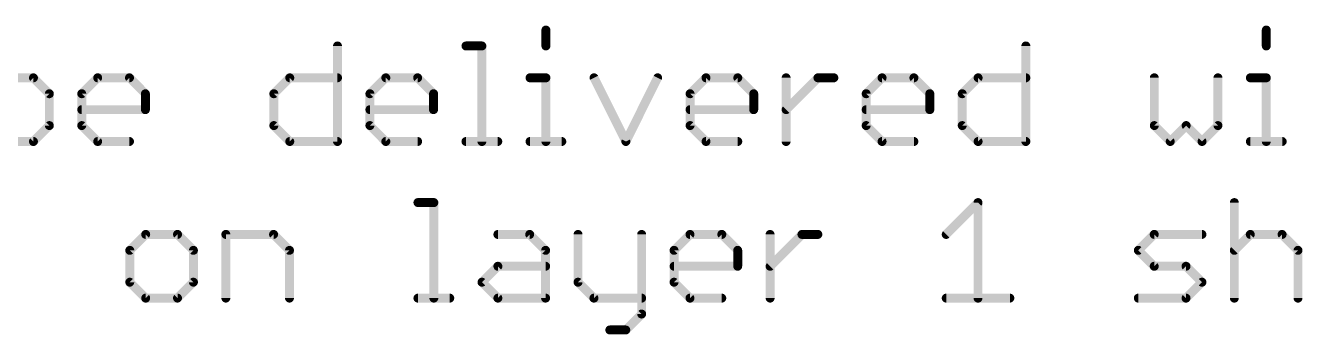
# Model space of a CAD drawing. Extents: x -1.41 to 8.41, y -3.01 to 3.01.
# Drawn here: x 3.506 to 4.362, y -1.721 to -1.514 of the extents above; entities that cross this region are included whole.
import ezdxf

# ---------------------------------------------------------------- set-up
doc = ezdxf.new("R2010")
doc.units = 0
doc.layers.add('52', color=253, linetype='CONTINUOUS')

msp = doc.modelspace()

# ---------------------------------------------------------------- linework, layer by layer
at = {"layer": '52', "const_width": 0.006}
for points in [[(3.85475, -1.51727), (3.85475, -1.527945)], [(4.338162, -1.51727), (4.338162, -1.527945)], [(3.714897, -1.527945), (3.714897, -1.592)], [(3.801104, -1.527945), (3.81178, -1.527945)], [(3.81178, -1.527945), (3.81178, -1.592)], [(4.176825, -1.527945), (4.176825, -1.592)], [(3.510857, -1.549297), (3.478829, -1.549297)], [(3.521532, -1.559973), (3.510857, -1.549297)], [(3.543284, -1.559973), (3.55396, -1.549297)], [(3.55396, -1.549297), (3.575312, -1.549297)], [(3.575312, -1.549297), (3.585987, -1.559973)], [(3.672194, -1.559973), (3.68287, -1.549297)], [(3.68287, -1.549297), (3.714897, -1.549297)], [(3.736649, -1.559973), (3.747325, -1.549297)], [(3.747325, -1.549297), (3.768676, -1.549297)], [(3.768676, -1.549297), (3.779352, -1.559973)], [(3.844074, -1.549297), (3.85475, -1.549297)], [(3.85475, -1.549297), (3.85475, -1.592)], [(3.887044, -1.549297), (3.908396, -1.592)], [(3.908396, -1.592), (3.929747, -1.549297)], [(3.951499, -1.559973), (3.962175, -1.549297)], [(3.962175, -1.549297), (3.983526, -1.549297)], [(3.983526, -1.549297), (3.994202, -1.559973)], [(4.015954, -1.592), (4.015954, -1.549297)], [(4.015954, -1.570648), (4.037305, -1.549297)], [(4.037305, -1.549297), (4.047981, -1.549297)], [(4.069666, -1.559973), (4.080342, -1.549297)], [(4.080342, -1.549297), (4.101694, -1.549297)], [(4.101694, -1.549297), (4.11237, -1.559973)], [(4.134121, -1.559973), (4.144797, -1.549297)], [(4.144797, -1.549297), (4.176825, -1.549297)], [(4.263031, -1.549297), (4.263031, -1.581324)], [(4.305734, -1.581324), (4.305734, -1.549297)], [(4.327486, -1.549297), (4.338162, -1.549297)], [(4.338162, -1.549297), (4.338162, -1.592)], [(3.521532, -1.581324), (3.521532, -1.559973)], [(3.543284, -1.581324), (3.543284, -1.559973)], [(3.585987, -1.559973), (3.585987, -1.570648)], [(3.672194, -1.581324), (3.672194, -1.559973)], [(3.736649, -1.581324), (3.736649, -1.559973)], [(3.779352, -1.559973), (3.779352, -1.570648)], [(3.951499, -1.581324), (3.951499, -1.559973)], [(3.994202, -1.559973), (3.994202, -1.570648)], [(4.069666, -1.581324), (4.069666, -1.559973)], [(4.11237, -1.559973), (4.11237, -1.570648)], [(4.134121, -1.581324), (4.134121, -1.559973)], [(3.585987, -1.570648), (3.543284, -1.570648)], [(3.779352, -1.570648), (3.736649, -1.570648)], [(3.994202, -1.570648), (3.951499, -1.570648)], [(4.11237, -1.570648), (4.069666, -1.570648)], [(3.510857, -1.592), (3.521532, -1.581324)], [(3.55396, -1.592), (3.543284, -1.581324)], [(3.68287, -1.592), (3.672194, -1.581324)], [(3.747325, -1.592), (3.736649, -1.581324)], [(3.962175, -1.592), (3.951499, -1.581324)], [(4.080342, -1.592), (4.069666, -1.581324)], [(4.144797, -1.592), (4.134121, -1.581324)], [(4.263031, -1.581324), (4.273707, -1.592)], [(4.273707, -1.592), (4.284383, -1.581324)], [(4.284383, -1.581324), (4.295059, -1.592)], [(4.295059, -1.592), (4.305734, -1.581324)], [(3.478829, -1.592), (3.510857, -1.592)], [(3.575312, -1.592), (3.55396, -1.592)], [(3.714897, -1.592), (3.68287, -1.592)], [(3.768676, -1.592), (3.747325, -1.592)], [(3.801104, -1.592), (3.822456, -1.592)], [(3.844074, -1.592), (3.865426, -1.592)], [(3.983526, -1.592), (3.962175, -1.592)], [(4.101694, -1.592), (4.080342, -1.592)], [(4.176825, -1.592), (4.144797, -1.592)], [(4.327486, -1.592), (4.348838, -1.592)], [(3.768877, -1.632945), (3.779552, -1.632945)], [(3.779552, -1.632945), (3.779552, -1.697)], [(4.123379, -1.654297), (4.14473, -1.632945)], [(4.14473, -1.632945), (4.14473, -1.697)], [(4.316744, -1.632945), (4.316744, -1.697)], [(3.586187, -1.654297), (3.575512, -1.664973)], [(3.607539, -1.654297), (3.586187, -1.654297)], [(3.618215, -1.664973), (3.607539, -1.654297)], [(3.639967, -1.697), (3.639967, -1.654297)], [(3.639967, -1.654297), (3.671994, -1.654297)], [(3.671994, -1.654297), (3.68267, -1.664973)], [(3.822522, -1.654297), (3.843874, -1.654297)], [(3.843874, -1.654297), (3.85455, -1.664973)], [(3.876302, -1.654297), (3.876302, -1.686324)], [(3.919005, -1.654297), (3.919005, -1.707676)], [(3.940757, -1.664973), (3.951432, -1.654297)], [(3.951432, -1.654297), (3.972784, -1.654297)], [(3.972784, -1.654297), (3.98346, -1.664973)], [(4.005211, -1.697), (4.005211, -1.654297)], [(4.005211, -1.675648), (4.026563, -1.654297)], [(4.026563, -1.654297), (4.037239, -1.654297)], [(4.252289, -1.664973), (4.262965, -1.654297)], [(4.262965, -1.654297), (4.294992, -1.654297)], [(4.316744, -1.664973), (4.32742, -1.654297)], [(4.32742, -1.654297), (4.348771, -1.654297)], [(4.348771, -1.654297), (4.359447, -1.664973)], [(3.575512, -1.664973), (3.575512, -1.686324)], [(3.618215, -1.686324), (3.618215, -1.664973)], [(3.68267, -1.664973), (3.68267, -1.697)], [(3.85455, -1.664973), (3.85455, -1.697)], [(3.940757, -1.686324), (3.940757, -1.664973)], [(3.98346, -1.664973), (3.98346, -1.675648)], [(4.262965, -1.675648), (4.252289, -1.664973)], [(4.359447, -1.664973), (4.359447, -1.697)], [(3.811847, -1.686324), (3.822522, -1.675648)], [(3.822522, -1.675648), (3.85455, -1.675648)], [(3.98346, -1.675648), (3.940757, -1.675648)], [(4.284316, -1.675648), (4.262965, -1.675648)], [(4.294992, -1.686324), (4.284316, -1.675648)], [(3.575512, -1.686324), (3.586187, -1.697)], [(3.607539, -1.697), (3.618215, -1.686324)], [(3.822522, -1.697), (3.811847, -1.686324)], [(3.876302, -1.686324), (3.886977, -1.697)], [(3.951432, -1.697), (3.940757, -1.686324)], [(4.284316, -1.697), (4.294992, -1.686324)], [(3.586187, -1.697), (3.607539, -1.697)], [(3.768877, -1.697), (3.790228, -1.697)], [(3.85455, -1.697), (3.822522, -1.697)], [(3.886977, -1.697), (3.919005, -1.697)], [(3.972784, -1.697), (3.951432, -1.697)], [(4.123379, -1.697), (4.166082, -1.697)], [(4.252289, -1.697), (4.284316, -1.697)], [(3.919005, -1.707676), (3.908329, -1.718352)], [(3.908329, -1.718352), (3.897653, -1.718352)]]:
    msp.add_lwpolyline(points, dxfattribs=at)
at = {"layer": '52', "const_width": 0.003}
for points in [[(3.85625, -1.51727, 1), (3.85325, -1.51727)], [(4.339662, -1.51727, 1), (4.336662, -1.51727)], [(3.716397, -1.527945, 1), (3.713397, -1.527945)], [(3.801104, -1.526445, 1), (3.801104, -1.529445)], [(3.81328, -1.527945, 1), (3.81028, -1.527945)], [(3.81178, -1.529445, 1), (3.81178, -1.526445)], [(4.178325, -1.527945, 1), (4.175325, -1.527945)], [(3.85325, -1.527945, 1), (3.85625, -1.527945)], [(4.336662, -1.527945, 1), (4.339662, -1.527945)], [(3.511917, -1.548236, 1), (3.509796, -1.550358)], [(3.510857, -1.550797, 1), (3.510857, -1.547797)], [(3.55396, -1.547797, 1), (3.55396, -1.550797)], [(3.555021, -1.550358, 1), (3.552899, -1.548236)], [(3.576372, -1.548236, 1), (3.574251, -1.550358)], [(3.575312, -1.550797, 1), (3.575312, -1.547797)], [(3.68287, -1.547797, 1), (3.68287, -1.550797)], [(3.68393, -1.550358, 1), (3.681809, -1.548236)], [(3.714897, -1.550797, 1), (3.714897, -1.547797)], [(3.747325, -1.547797, 1), (3.747325, -1.550797)], [(3.748385, -1.550358, 1), (3.746264, -1.548236)], [(3.769737, -1.548236, 1), (3.767616, -1.550358)], [(3.768676, -1.550797, 1), (3.768676, -1.547797)], [(3.844074, -1.547797, 1), (3.844074, -1.550797)], [(3.85625, -1.549297, 1), (3.85325, -1.549297)], [(3.85475, -1.550797, 1), (3.85475, -1.547797)], [(3.888386, -1.548626, 1), (3.885702, -1.549968)], [(3.931089, -1.549968, 1), (3.928406, -1.548626)], [(3.962175, -1.547797, 1), (3.962175, -1.550797)], [(3.963235, -1.550358, 1), (3.961114, -1.548236)], [(3.984587, -1.548236, 1), (3.982466, -1.550358)], [(3.983526, -1.550797, 1), (3.983526, -1.547797)], [(4.017454, -1.549297, 1), (4.014454, -1.549297)], [(4.037305, -1.547797, 1), (4.037305, -1.550797)], [(4.038366, -1.550358, 1), (4.036245, -1.548236)], [(4.047981, -1.550797, 1), (4.047981, -1.547797)], [(4.080342, -1.547797, 1), (4.080342, -1.550797)], [(4.081403, -1.550358, 1), (4.079281, -1.548236)], [(4.102754, -1.548236, 1), (4.100633, -1.550358)], [(4.101694, -1.550797, 1), (4.101694, -1.547797)], [(4.144797, -1.547797, 1), (4.144797, -1.550797)], [(4.145858, -1.550358, 1), (4.143736, -1.548236)], [(4.176825, -1.550797, 1), (4.176825, -1.547797)], [(4.264531, -1.549297, 1), (4.261531, -1.549297)], [(4.307234, -1.549297, 1), (4.304234, -1.549297)], [(4.327486, -1.547797, 1), (4.327486, -1.550797)], [(4.339662, -1.549297, 1), (4.336662, -1.549297)], [(4.338162, -1.550797, 1), (4.338162, -1.547797)], [(3.523032, -1.559973, 1), (3.520032, -1.559973)], [(3.520472, -1.561033, 1), (3.522593, -1.558912)], [(3.544784, -1.559973, 1), (3.541784, -1.559973)], [(3.542224, -1.558912, 1), (3.544345, -1.561033)], [(3.587487, -1.559973, 1), (3.584487, -1.559973)], [(3.584927, -1.561033, 1), (3.587048, -1.558912)], [(3.673694, -1.559973, 1), (3.670694, -1.559973)], [(3.671133, -1.558912, 1), (3.673255, -1.561033)], [(3.738149, -1.559973, 1), (3.735149, -1.559973)], [(3.735588, -1.558912, 1), (3.73771, -1.561033)], [(3.780852, -1.559973, 1), (3.777852, -1.559973)], [(3.778292, -1.561033, 1), (3.780413, -1.558912)], [(3.952999, -1.559973, 1), (3.949999, -1.559973)], [(3.950438, -1.558912, 1), (3.95256, -1.561033)], [(3.995702, -1.559973, 1), (3.992702, -1.559973)], [(3.993141, -1.561033, 1), (3.995263, -1.558912)], [(4.071166, -1.559973, 1), (4.068166, -1.559973)], [(4.068606, -1.558912, 1), (4.070727, -1.561033)], [(4.11387, -1.559973, 1), (4.11087, -1.559973)], [(4.111309, -1.561033, 1), (4.11343, -1.558912)], [(4.135621, -1.559973, 1), (4.132621, -1.559973)], [(4.133061, -1.558912, 1), (4.135182, -1.561033)], [(3.543284, -1.569148, 1), (3.543284, -1.572148)], [(3.585987, -1.572148, 1), (3.585987, -1.569148)], [(3.736649, -1.569148, 1), (3.736649, -1.572148)], [(3.779352, -1.572148, 1), (3.779352, -1.569148)], [(3.951499, -1.569148, 1), (3.951499, -1.572148)], [(3.994202, -1.572148, 1), (3.994202, -1.569148)], [(4.014893, -1.569588, 1), (4.017015, -1.571709)], [(4.069666, -1.569148, 1), (4.069666, -1.572148)], [(4.11237, -1.572148, 1), (4.11237, -1.569148)], [(3.584487, -1.570648, 1), (3.587487, -1.570648)], [(3.777852, -1.570648, 1), (3.780852, -1.570648)], [(3.992702, -1.570648, 1), (3.995702, -1.570648)], [(4.11087, -1.570648, 1), (4.11387, -1.570648)], [(3.520032, -1.581324, 1), (3.523032, -1.581324)], [(3.522593, -1.582385, 1), (3.520472, -1.580264)], [(3.541784, -1.581324, 1), (3.544784, -1.581324)], [(3.544345, -1.580264, 1), (3.542224, -1.582385)], [(3.673255, -1.580264, 1), (3.671133, -1.582385)], [(3.670694, -1.581324, 1), (3.673694, -1.581324)], [(3.73771, -1.580264, 1), (3.735588, -1.582385)], [(3.735149, -1.581324, 1), (3.738149, -1.581324)], [(3.95256, -1.580264, 1), (3.950438, -1.582385)], [(3.949999, -1.581324, 1), (3.952999, -1.581324)], [(4.068166, -1.581324, 1), (4.071166, -1.581324)], [(4.070727, -1.580264, 1), (4.068606, -1.582385)], [(4.132621, -1.581324, 1), (4.135621, -1.581324)], [(4.135182, -1.580264, 1), (4.133061, -1.582385)], [(4.261531, -1.581324, 1), (4.264531, -1.581324)], [(4.264092, -1.580264, 1), (4.261971, -1.582385)], [(4.285444, -1.580264, 1), (4.283322, -1.582385)], [(4.285444, -1.582385, 1), (4.283322, -1.580264)], [(4.304234, -1.581324, 1), (4.307234, -1.581324)], [(4.306795, -1.582385, 1), (4.304674, -1.580264)], [(3.509796, -1.590939, 1), (3.511917, -1.593061)], [(3.510857, -1.5935, 1), (3.510857, -1.5905)], [(3.55396, -1.5905, 1), (3.55396, -1.5935)], [(3.552899, -1.593061, 1), (3.555021, -1.590939)], [(3.575312, -1.5935, 1), (3.575312, -1.5905)], [(3.68287, -1.5905, 1), (3.68287, -1.5935)], [(3.681809, -1.593061, 1), (3.68393, -1.590939)], [(3.713397, -1.592, 1), (3.716397, -1.592)], [(3.714897, -1.5935, 1), (3.714897, -1.5905)], [(3.747325, -1.5905, 1), (3.747325, -1.5935)], [(3.746264, -1.593061, 1), (3.748385, -1.590939)], [(3.768676, -1.5935, 1), (3.768676, -1.5905)], [(3.801104, -1.5905, 1), (3.801104, -1.5935)], [(3.81028, -1.592, 1), (3.81328, -1.592)], [(3.822456, -1.5935, 1), (3.822456, -1.5905)], [(3.844074, -1.5905, 1), (3.844074, -1.5935)], [(3.85325, -1.592, 1), (3.85625, -1.592)], [(3.865426, -1.5935, 1), (3.865426, -1.5905)], [(3.907054, -1.591329, 1), (3.909737, -1.592671)], [(3.907054, -1.592671, 1), (3.909737, -1.591329)], [(3.962175, -1.5905, 1), (3.962175, -1.5935)], [(3.961114, -1.593061, 1), (3.963235, -1.590939)], [(3.983526, -1.5935, 1), (3.983526, -1.5905)], [(4.014454, -1.592, 1), (4.017454, -1.592)], [(4.080342, -1.5905, 1), (4.080342, -1.5935)], [(4.079281, -1.593061, 1), (4.081403, -1.590939)], [(4.101694, -1.5935, 1), (4.101694, -1.5905)], [(4.144797, -1.5905, 1), (4.144797, -1.5935)], [(4.143736, -1.593061, 1), (4.145858, -1.590939)], [(4.175325, -1.592, 1), (4.178325, -1.592)], [(4.176825, -1.5935, 1), (4.176825, -1.5905)], [(4.272646, -1.590939, 1), (4.274768, -1.593061)], [(4.272646, -1.593061, 1), (4.274768, -1.590939)], [(4.293998, -1.590939, 1), (4.296119, -1.593061)], [(4.293998, -1.593061, 1), (4.296119, -1.590939)], [(4.327486, -1.5905, 1), (4.327486, -1.5935)], [(4.336662, -1.592, 1), (4.339662, -1.592)], [(4.348838, -1.5935, 1), (4.348838, -1.5905)], [(3.768877, -1.631445, 1), (3.768877, -1.634445)], [(3.781052, -1.632945, 1), (3.778052, -1.632945)], [(3.779552, -1.634445, 1), (3.779552, -1.631445)], [(4.14623, -1.632945, 1), (4.14323, -1.632945)], [(4.145791, -1.634006, 1), (4.14367, -1.631885)], [(4.318244, -1.632945, 1), (4.315244, -1.632945)], [(3.586187, -1.652797, 1), (3.586187, -1.655797)], [(3.587248, -1.655358, 1), (3.585127, -1.653236)], [(3.6086, -1.653236, 1), (3.606478, -1.655358)], [(3.607539, -1.655797, 1), (3.607539, -1.652797)], [(3.641467, -1.654297, 1), (3.638467, -1.654297)], [(3.639967, -1.652797, 1), (3.639967, -1.655797)], [(3.673055, -1.653236, 1), (3.670933, -1.655358)], [(3.671994, -1.655797, 1), (3.671994, -1.652797)], [(3.822522, -1.652797, 1), (3.822522, -1.655797)], [(3.844935, -1.653236, 1), (3.842813, -1.655358)], [(3.843874, -1.655797, 1), (3.843874, -1.652797)], [(3.877802, -1.654297, 1), (3.874802, -1.654297)], [(3.920505, -1.654297, 1), (3.917505, -1.654297)], [(3.951432, -1.652797, 1), (3.951432, -1.655797)], [(3.952493, -1.655358, 1), (3.950372, -1.653236)], [(3.973844, -1.653236, 1), (3.971723, -1.655358)], [(3.972784, -1.655797, 1), (3.972784, -1.652797)], [(4.006711, -1.654297, 1), (4.003711, -1.654297)], [(4.026563, -1.652797, 1), (4.026563, -1.655797)], [(4.027624, -1.655358, 1), (4.025502, -1.653236)], [(4.037239, -1.655797, 1), (4.037239, -1.652797)], [(4.122318, -1.653236, 1), (4.12444, -1.655358)], [(4.262965, -1.652797, 1), (4.262965, -1.655797)], [(4.264025, -1.655358, 1), (4.261904, -1.653236)], [(4.294992, -1.655797, 1), (4.294992, -1.652797)], [(4.32742, -1.652797, 1), (4.32742, -1.655797)], [(4.32848, -1.655358, 1), (4.326359, -1.653236)], [(4.349832, -1.653236, 1), (4.347711, -1.655358)], [(4.348771, -1.655797, 1), (4.348771, -1.652797)], [(3.577012, -1.664973, 1), (3.574012, -1.664973)], [(3.619715, -1.664973, 1), (3.616715, -1.664973)], [(3.68417, -1.664973, 1), (3.68117, -1.664973)], [(3.85605, -1.664973, 1), (3.85305, -1.664973)], [(3.942257, -1.664973, 1), (3.939257, -1.664973)], [(3.98496, -1.664973, 1), (3.98196, -1.664973)], [(4.25335, -1.663912, 1), (4.251228, -1.666033)], [(4.360947, -1.664973, 1), (4.357947, -1.664973)], [(3.574451, -1.663912, 1), (3.576572, -1.666033)], [(3.617154, -1.666033, 1), (3.619275, -1.663912)], [(3.681609, -1.666033, 1), (3.68373, -1.663912)], [(3.853489, -1.666033, 1), (3.85561, -1.663912)], [(3.939696, -1.663912, 1), (3.941817, -1.666033)], [(3.982399, -1.666033, 1), (3.98452, -1.663912)], [(4.251228, -1.663912, 1), (4.25335, -1.666033)], [(4.315683, -1.663912, 1), (4.317805, -1.666033)], [(4.358386, -1.666033, 1), (4.360508, -1.663912)], [(3.822522, -1.674148, 1), (3.822522, -1.677148)], [(3.823583, -1.676709, 1), (3.821462, -1.674588)], [(3.85455, -1.677148, 1), (3.85455, -1.674148)], [(3.940757, -1.674148, 1), (3.940757, -1.677148)], [(3.98196, -1.675648, 1), (3.98496, -1.675648)], [(3.98346, -1.677148, 1), (3.98346, -1.674148)], [(4.004151, -1.674588, 1), (4.006272, -1.676709)], [(4.262965, -1.674148, 1), (4.262965, -1.677148)], [(4.261904, -1.676709, 1), (4.264025, -1.674588)], [(4.285377, -1.674588, 1), (4.283256, -1.676709)], [(4.284316, -1.677148, 1), (4.284316, -1.674148)], [(3.576572, -1.685264, 1), (3.574451, -1.687385)], [(3.574012, -1.686324, 1), (3.577012, -1.686324)], [(3.616715, -1.686324, 1), (3.619715, -1.686324)], [(3.619275, -1.687385, 1), (3.617154, -1.685264)], [(3.812907, -1.685264, 1), (3.810786, -1.687385)], [(3.810786, -1.685264, 1), (3.812907, -1.687385)], [(3.877362, -1.685264, 1), (3.875241, -1.687385)], [(3.874802, -1.686324, 1), (3.877802, -1.686324)], [(3.941817, -1.685264, 1), (3.939696, -1.687385)], [(3.939257, -1.686324, 1), (3.942257, -1.686324)], [(4.296053, -1.687385, 1), (4.293931, -1.685264)], [(4.293931, -1.687385, 1), (4.296053, -1.685264)], [(3.586187, -1.6955, 1), (3.586187, -1.6985)], [(3.585127, -1.698061, 1), (3.587248, -1.695939)], [(3.606478, -1.695939, 1), (3.6086, -1.698061)], [(3.607539, -1.6985, 1), (3.607539, -1.6955)], [(3.638467, -1.697, 1), (3.641467, -1.697)], [(3.68117, -1.697, 1), (3.68417, -1.697)], [(3.768877, -1.6955, 1), (3.768877, -1.6985)], [(3.778052, -1.697, 1), (3.781052, -1.697)], [(3.790228, -1.6985, 1), (3.790228, -1.6955)], [(3.822522, -1.6955, 1), (3.822522, -1.6985)], [(3.821462, -1.698061, 1), (3.823583, -1.695939)], [(3.85305, -1.697, 1), (3.85605, -1.697)], [(3.85455, -1.6985, 1), (3.85455, -1.6955)], [(3.886977, -1.6955, 1), (3.886977, -1.6985)], [(3.885917, -1.698061, 1), (3.888038, -1.695939)], [(3.919005, -1.6985, 1), (3.919005, -1.6955)], [(3.951432, -1.6955, 1), (3.951432, -1.6985)], [(3.950372, -1.698061, 1), (3.952493, -1.695939)], [(3.972784, -1.6985, 1), (3.972784, -1.6955)], [(4.003711, -1.697, 1), (4.006711, -1.697)], [(4.123379, -1.6955, 1), (4.123379, -1.6985)], [(4.14323, -1.697, 1), (4.14623, -1.697)], [(4.166082, -1.6985, 1), (4.166082, -1.6955)], [(4.252289, -1.6955, 1), (4.252289, -1.6985)], [(4.283256, -1.695939, 1), (4.285377, -1.698061)], [(4.284316, -1.6985, 1), (4.284316, -1.6955)], [(4.315244, -1.697, 1), (4.318244, -1.697)], [(4.357947, -1.697, 1), (4.360947, -1.697)], [(3.920065, -1.708736, 1), (3.917944, -1.706615)], [(3.917505, -1.707676, 1), (3.920505, -1.707676)], [(3.897653, -1.716852, 1), (3.897653, -1.719852)], [(3.907268, -1.717291, 1), (3.90939, -1.719412)], [(3.908329, -1.719852, 1), (3.908329, -1.716852)]]:
    msp.add_lwpolyline(points, format="xyb", dxfattribs=at)

doc.saveas('drawing.dxf')
